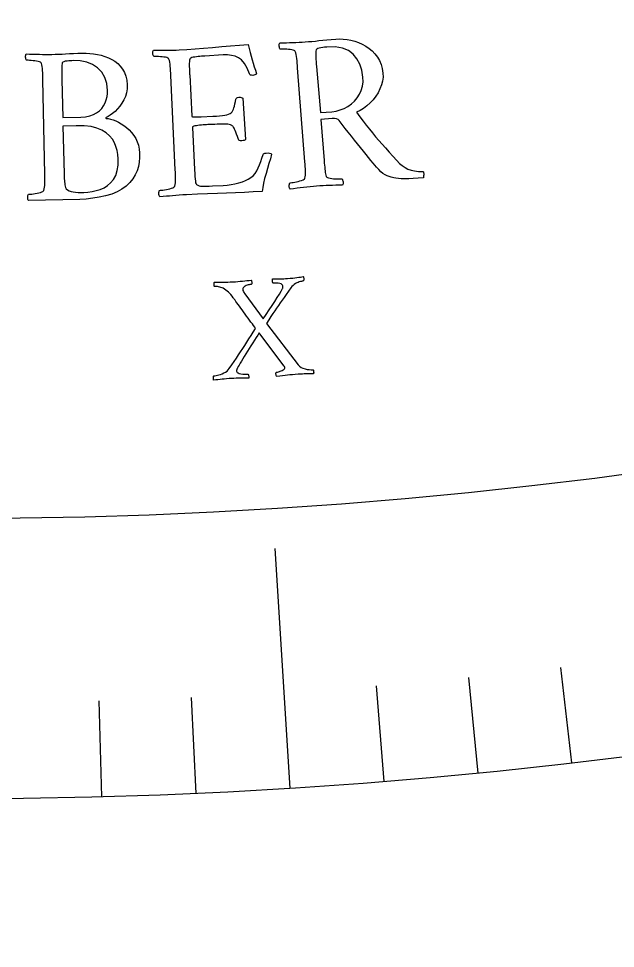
# Model space of a CAD drawing. Header units: millimetres. Extents: x -93 to 93, y -93 to 104.
# Drawn here: x 0.88 to 9.16, y -75.61 to -62.72 of the extents above; entities that cross this region are included whole.
import ezdxf

# ---------------------------------------------------------------- set-up
doc = ezdxf.new("R2010")
doc.units = ezdxf.units.MM
for name, color, linetype in [('CUT_OUTER', 1, 'Continuous'), ('ENGRAVE', 7, 'Continuous'), ('ENGRAVE_FINE', 8, 'Continuous'), ('TEXT', 5, 'Continuous')]:
    doc.layers.add(name, color=color, linetype=linetype)

msp = doc.modelspace()

# ---------------------------------------------------------------- linework, layer by layer
at = {"layer": 'CUT_OUTER'}
msp.add_arc((-0.0002, -0.0002), 92.4998, 179.658282, 0.243527, dxfattribs=at)
at = {"layer": 'ENGRAVE'}
msp.add_lwpolyline([(4.6469, -73.3905), (4.4364, -70.0672)], dxfattribs=at)
for radius in [90.65, 90.65, 88.2219, 83.7125, 83.7125, 80.1513, 73.5375, 73.5375, 69.6525]:
    msp.add_circle((0, 0), radius, dxfattribs=at)
at = {"layer": 'ENGRAVE_FINE'}
for points in [[(8.5546, -73.0382), (8.3996, -71.7153)], [(7.2542, -73.1788), (7.1228, -71.8533)], [(5.9515, -73.2963), (5.8437, -71.9686)], [(2.0334, -73.5094), (1.9966, -72.1779)], [(3.3407, -73.4616), (3.2802, -72.131)]]:
    msp.add_lwpolyline(points, dxfattribs=at)
at = {"layer": 'TEXT'}
for points in [[(5.2795, -63.0017), (5.3304, -62.9996), (5.3825, -63.0017), (5.4357, -63.0079), (5.49, -63.0183), (5.5441, -63.0329), (5.5964, -63.0514), (5.6471, -63.0741), (5.696, -63.1007), (5.742, -63.1316), (5.7841, -63.167), (5.8222, -63.2069), (5.8564, -63.2512), (5.8853, -63.3002), (5.9077, -63.3538), (5.9236, -63.4122), (5.933, -63.4754), (5.9343, -63.5299), (5.928, -63.5844), (5.9141, -63.6388), (5.8926, -63.6931), (5.865, -63.746), (5.8328, -63.7961), (5.796, -63.8435), (5.7546, -63.8882), (5.7101, -63.9287), (5.6641, -63.9639), (5.6167, -63.9936), (5.5677, -64.0179), (5.6134, -64.0802), (5.6582, -64.1398), (5.702, -64.1966), (5.7449, -64.2508), (5.7877, -64.3035), (5.8313, -64.3559), (5.8757, -64.408), (5.921, -64.4598), (5.968, -64.5127), (6.0178, -64.5684), (6.0702, -64.6267), (6.1253, -64.6877), (6.1628, -64.7255), (6.2012, -64.7576), (6.2405, -64.7841), (6.2806, -64.805), (6.3241, -64.8207), (6.3732, -64.8314), (6.428, -64.8372), (6.4884, -64.8381), (6.4943, -64.8452), (6.4981, -64.8552), (6.4998, -64.8682), (6.4994, -64.8842), (6.498, -64.8999), (6.4966, -64.912), (6.4953, -64.9206), (6.494, -64.9257), (6.4201, -64.9323), (6.3526, -64.9369), (6.2914, -64.9394), (6.2365, -64.9399), (6.1883, -64.9387), (6.1469, -64.9363), (6.1123, -64.9325), (6.0846, -64.9276), (6.0666, -64.9221), (6.0453, -64.9151), (6.0207, -64.9067), (5.9929, -64.8968), (5.9633, -64.8835), (5.9336, -64.8649), (5.9039, -64.8409), (5.8742, -64.8117), (5.8614, -64.7973), (5.8442, -64.7774), (5.8225, -64.752), (5.7964, -64.7212), (5.7668, -64.6857), (5.7345, -64.6465), (5.6995, -64.6036), (5.6619, -64.5569), (5.6223, -64.5076), (5.5815, -64.4566), (5.5394, -64.404), (5.4961, -64.3496), (5.4525, -64.2946), (5.4099, -64.2402), (5.3682, -64.1862), (5.3273, -64.1327), (5.3108, -64.1176), (5.2892, -64.1076), (5.2627, -64.1027), (5.231, -64.1029), (5.0726, -64.1156), (5.1176, -64.6841), (5.1179, -64.6888), (5.1183, -64.6935), (5.1187, -64.6981), (5.119, -64.7028), (5.1194, -64.7075), (5.1198, -64.7122), (5.1201, -64.7169), (5.1205, -64.7216), (5.1229, -64.7505), (5.1254, -64.7781), (5.128, -64.8044), (5.1306, -64.8292), (5.1337, -64.8522), (5.1376, -64.873), (5.1424, -64.8916), (5.1479, -64.908), (5.154, -64.9151), (5.1648, -64.9216), (5.1803, -64.9272), (5.2005, -64.9321), (5.2234, -64.936), (5.247, -64.9389), (5.2713, -64.9408), (5.2963, -64.9416), (5.3197, -64.9418), (5.3391, -64.9416), (5.3545, -64.9413), (5.3659, -64.9406), (5.3707, -64.9477), (5.3748, -64.9572), (5.3781, -64.9691), (5.3805, -64.9834), (5.3816, -64.9979), (5.3808, -65.0101), (5.3779, -65.0202), (5.3731, -65.028), (5.3261, -65.0289), (5.2801, -65.0298), (5.2351, -65.0308), (5.191, -65.0318), (5.1473, -65.0332), (5.1029, -65.0353), (5.058, -65.0379), (5.0126, -65.0411), (4.9683, -65.0448), (4.9237, -65.0491), (4.8787, -65.0539), (4.8333, -65.0594), (4.7876, -65.0652), (4.7415, -65.0713), (4.695, -65.0775), (4.6481, -65.0839), (4.6421, -65.0769), (4.6378, -65.0673), (4.635, -65.0554), (4.6339, -65.0409), (4.6342, -65.0264), (4.6356, -65.0141), (4.6381, -65.0041), (4.6418, -64.9964), (4.6532, -64.9953), (4.6685, -64.9933), (4.6877, -64.9904), (4.7108, -64.9867), (4.7355, -64.9821), (4.7595, -64.9765), (4.7828, -64.97), (4.8055, -64.9625), (4.8252, -64.9546), (4.8396, -64.9466), (4.8486, -64.9387), (4.8522, -64.9307), (4.8563, -64.9102), (4.8588, -64.8871), (4.8598, -64.8613), (4.8591, -64.8328), (4.8575, -64.8025), (4.8557, -64.771), (4.8535, -64.7384), (4.8511, -64.7046), (4.7503, -63.402), (4.7477, -63.3681), (4.745, -63.3353), (4.7421, -63.3034), (4.7391, -63.2725), (4.7355, -63.2436), (4.7308, -63.2177), (4.7249, -63.1949), (4.7179, -63.1751), (4.7132, -63.1666), (4.7033, -63.1597), (4.6884, -63.1543), (4.6684, -63.1505), (4.6457, -63.1477), (4.6227, -63.1456), (4.5993, -63.1441), (4.5756, -63.1432), (4.5535, -63.1427), (4.5352, -63.1425), (4.5205, -63.1427), (4.5095, -63.1432), (4.5048, -63.1361), (4.501, -63.1265), (4.4979, -63.1146), (4.4956, -63.1002), (4.4947, -63.0857), (4.4957, -63.0735), (4.4985, -63.0635), (4.5032, -63.0557), (4.5489, -63.0541), (4.594, -63.0527), (4.6385, -63.0515), (4.6825, -63.0505), (4.7261, -63.0493), (4.7695, -63.0475), (4.8126, -63.0451), (4.8555, -63.0421), (4.9006, -63.0384), (4.9474, -63.0342), (4.996, -63.0294), (5.0461, -63.024), (5.099, -63.0184), (5.1555, -63.0128), (5.2157, -63.0072), (5.2795, -63.0017)], [(3.1065, -63.1525), (3.2147, -63.1465), (3.3282, -63.1388), (3.447, -63.1295), (3.571, -63.1185), (3.6969, -63.1071), (3.8214, -63.0968), (3.9443, -63.0874), (4.0658, -63.0791), (4.0777, -63.1353), (4.0905, -63.189), (4.1044, -63.2403), (4.1194, -63.2892), (4.1346, -63.3372), (4.1496, -63.3861), (4.1642, -63.4358), (4.1785, -63.4862), (4.1699, -63.4937), (4.1585, -63.4993), (4.1443, -63.5032), (4.1272, -63.5053), (4.1095, -63.5051), (4.0961, -63.5018), (4.0872, -63.4955), (4.0828, -63.4862), (4.0503, -63.4041), (4.014, -63.3391), (3.9738, -63.2912), (3.9297, -63.2604), (3.882, -63.2414), (3.8309, -63.2288), (3.7763, -63.2227), (3.7183, -63.223), (3.461, -63.2376), (3.4499, -63.2383), (3.4349, -63.2394), (3.4162, -63.2409), (3.3936, -63.2428), (3.3696, -63.2452), (3.3463, -63.2481), (3.3238, -63.2515), (3.3021, -63.2555), (3.2831, -63.2602), (3.2688, -63.2658), (3.2592, -63.2724), (3.2542, -63.2799), (3.2509, -63.297), (3.2488, -63.3163), (3.2476, -63.3379), (3.2476, -63.3618), (3.2482, -63.3871), (3.2491, -63.4127), (3.2501, -63.4388), (3.2514, -63.4652), (3.2519, -63.4755), (3.2524, -63.4847), (3.2528, -63.4927), (3.2531, -63.4996), (3.2823, -64.0691), (3.2851, -64.0746), (3.2929, -64.0787), (3.3057, -64.0814), (3.3235, -64.0826), (3.3443, -64.0829), (3.3663, -64.0827), (3.3894, -64.0821), (3.4137, -64.081), (3.5721, -64.0724), (3.6234, -64.0691), (3.6686, -64.0654), (3.7078, -64.0611), (3.7409, -64.0565), (3.7689, -64.0507), (3.7927, -64.0432), (3.8123, -64.034), (3.8277, -64.0231), (3.8401, -64.01), (3.8508, -63.9942), (3.8598, -63.9758), (3.8671, -63.9548), (3.8736, -63.9305), (3.8803, -63.9022), (3.887, -63.87), (3.894, -63.8339), (3.8972, -63.8241), (3.9053, -63.8167), (3.9182, -63.8118), (3.9359, -63.8094), (3.9532, -63.8093), (3.9678, -63.8113), (3.9799, -63.8155), (3.9894, -63.8217), (4.0254, -64.3971), (4.018, -64.403), (4.0073, -64.4076), (3.9934, -64.4109), (3.9763, -64.4127), (3.9592, -64.4124), (3.9455, -64.4091), (3.9351, -64.4029), (3.9281, -64.3937), (3.9152, -64.3536), (3.9036, -64.3194), (3.8934, -64.2913), (3.8846, -64.2692), (3.8767, -64.2516), (3.8694, -64.2372), (3.8626, -64.2258), (3.8565, -64.2175), (3.8503, -64.2111), (3.8436, -64.2054), (3.8364, -64.2002), (3.8286, -64.1957), (3.818, -64.1905), (3.8023, -64.1866), (3.7817, -64.184), (3.7561, -64.1827), (3.7273, -64.1822), (3.6971, -64.1822), (3.6657, -64.1826), (3.6328, -64.1835), (3.5999, -64.1847), (3.5679, -64.186), (3.5368, -64.1874), (3.5068, -64.1889), (3.4859, -64.1902), (3.4637, -64.1917), (3.4401, -64.1934), (3.4151, -64.1955), (3.3904, -64.1977), (3.3674, -64.2003), (3.3462, -64.2032), (3.3268, -64.2064), (3.3106, -64.2102), (3.2992, -64.2152), (3.2925, -64.2214), (3.2905, -64.2286), (3.3203, -64.8106), (3.3205, -64.8141), (3.3207, -64.8184), (3.321, -64.8235), (3.3213, -64.8294), (3.3226, -64.8529), (3.3242, -64.8794), (3.3262, -64.9091), (3.3286, -64.942), (3.3317, -64.9726), (3.3357, -64.9957), (3.3408, -65.0113), (3.3468, -65.0194), (3.364, -65.0285), (3.3828, -65.0352), (3.4032, -65.0398), (3.4254, -65.042), (3.4516, -65.0427), (3.4843, -65.0424), (3.5234, -65.0412), (3.569, -65.039), (3.7172, -65.0307), (3.772, -65.0262), (3.8263, -65.0189), (3.8801, -65.0088), (3.9332, -64.996), (3.9833, -64.9808), (4.0276, -64.9636), (4.0663, -64.9443), (4.0993, -64.923), (4.132, -64.8965), (4.1604, -64.8653), (4.1845, -64.8295), (4.2044, -64.7891), (4.2218, -64.7455), (4.2387, -64.7001), (4.2551, -64.653), (4.271, -64.6042), (4.2755, -64.5957), (4.2841, -64.5892), (4.2968, -64.5848), (4.3135, -64.5825), (4.3394, -64.582), (4.3608, -64.5841), (4.3776, -64.5888), (4.3899, -64.5962), (4.3718, -64.6612), (4.3528, -64.7283), (4.3329, -64.7973), (4.3121, -64.8684), (4.2929, -64.9377), (4.2779, -65.0017), (4.267, -65.0603), (4.2603, -65.1136), (4.1358, -65.1212), (4.0117, -65.1278), (3.8879, -65.1333), (3.7644, -65.1378), (3.6372, -65.1423), (3.5022, -65.1477), (3.3593, -65.1541), (3.2085, -65.1613), (3.1562, -65.1642), (3.1067, -65.1674), (3.06, -65.1711), (3.0161, -65.1752), (2.9732, -65.1792), (2.9294, -65.1827), (2.8848, -65.1856), (2.8394, -65.1878), (2.8337, -65.1806), (2.8296, -65.171), (2.8272, -65.159), (2.8265, -65.1445), (2.8271, -65.13), (2.8289, -65.1177), (2.8317, -65.1078), (2.8356, -65.1002), (2.847, -65.0994), (2.8624, -65.0978), (2.8816, -65.0955), (2.9048, -65.0924), (2.9296, -65.0885), (2.9538, -65.0836), (2.9773, -65.0777), (3.0002, -65.0709), (3.0201, -65.0635), (3.0347, -65.0559), (3.0439, -65.0483), (3.0478, -65.0404), (3.0524, -65.02), (3.0556, -64.9969), (3.0572, -64.9712), (3.0574, -64.9427), (3.0566, -64.9124), (3.0556, -64.8809), (3.0544, -64.8482), (3.0529, -64.8144), (2.9914, -63.5093), (2.9897, -63.4754), (2.9879, -63.4424), (2.9859, -63.4105), (2.9838, -63.3795), (2.981, -63.3505), (2.977, -63.3245), (2.9717, -63.3016), (2.9653, -63.2816), (2.9608, -63.273), (2.9512, -63.2658), (2.9364, -63.26), (2.9165, -63.2556), (2.8938, -63.2522), (2.8705, -63.2495), (2.8467, -63.2473), (2.8224, -63.2458), (2.7997, -63.2447), (2.7809, -63.2441), (2.7659, -63.2439), (2.7548, -63.244), (2.7503, -63.2368), (2.7467, -63.2272), (2.744, -63.2151), (2.7421, -63.2007), (2.7416, -63.1862), (2.7429, -63.174), (2.746, -63.1641), (2.7509, -63.1564), (2.7967, -63.1561), (2.8421, -63.1559), (2.8872, -63.1559), (2.9319, -63.1561), (2.9761, -63.1561), (3.02, -63.1555), (3.0635, -63.1543), (3.1065, -63.1525)], [(5.6555, -63.529), (5.6404, -63.4342), (5.6128, -63.3496), (5.5729, -63.2751), (5.5207, -63.2106), (5.4541, -63.16), (5.3712, -63.1268), (5.272, -63.111), (5.1563, -63.1125), (5.1408, -63.114), (5.1216, -63.1161), (5.0989, -63.119), (5.0725, -63.1225), (5.0474, -63.1272), (5.0284, -63.1339), (5.0155, -63.1423), (5.0087, -63.1527), (5.0046, -63.1696), (5.0021, -63.1913), (5.0014, -63.2178), (5.0025, -63.2491), (5.0045, -63.2828), (5.0067, -63.3167), (5.0091, -63.3508), (5.0117, -63.385), (5.0652, -64.0219), (5.2265, -64.009), (5.2844, -64.0008), (5.3405, -63.9858), (5.3945, -63.9641), (5.4467, -63.9356), (5.4951, -63.9012), (5.5382, -63.8617), (5.5759, -63.8171), (5.6082, -63.7675), (5.6334, -63.7135), (5.6497, -63.6557), (5.657, -63.5942), (5.6555, -63.529)], [(1.7654, -63.1979), (1.8163, -63.1979), (1.8682, -63.2008), (1.9208, -63.2066), (1.9744, -63.2152), (2.0272, -63.2271), (2.078, -63.2425), (2.1265, -63.2614), (2.173, -63.284), (2.2163, -63.3106), (2.2556, -63.3418), (2.2909, -63.3777), (2.3222, -63.4182), (2.3481, -63.4638), (2.3674, -63.5153), (2.3799, -63.5724), (2.3857, -63.6353), (2.3845, -63.692), (2.3763, -63.7461), (2.3613, -63.7978), (2.3394, -63.8471), (2.3128, -63.8929), (2.2837, -63.9345), (2.2521, -63.9719), (2.2179, -64.005), (2.1837, -64.0336), (2.1518, -64.0574), (2.1222, -64.0764), (2.095, -64.0906), (2.0916, -64.0939), (2.0905, -64.0971), (2.0918, -64.1002), (2.0954, -64.1032), (2.1246, -64.1057), (2.1563, -64.1121), (2.1905, -64.1223), (2.2271, -64.1364), (2.265, -64.1541), (2.3028, -64.1756), (2.3406, -64.2008), (2.3784, -64.2297), (2.4146, -64.2621), (2.4476, -64.298), (2.4775, -64.3373), (2.5042, -64.3801), (2.5266, -64.4261), (2.5431, -64.475), (2.554, -64.5269), (2.5591, -64.5818), (2.5588, -64.6464), (2.5528, -64.709), (2.5409, -64.7694), (2.5232, -64.8277), (2.4984, -64.884), (2.4649, -64.9381), (2.4228, -64.9903), (2.3721, -65.0404), (2.3141, -65.0845), (2.2471, -65.122), (2.1712, -65.1529), (2.0862, -65.1771), (1.9969, -65.1959), (1.9078, -65.2104), (1.8189, -65.2207), (1.7303, -65.2267), (1.0191, -65.2417), (1.0136, -65.2343), (1.0098, -65.2246), (1.0077, -65.2125), (1.0074, -65.198), (1.0084, -65.1835), (1.0105, -65.1713), (1.0136, -65.1615), (1.0177, -65.154), (1.0292, -65.1535), (1.0446, -65.1524), (1.0639, -65.1506), (1.0871, -65.1482), (1.112, -65.1449), (1.1363, -65.1407), (1.16, -65.1354), (1.1831, -65.1292), (1.2032, -65.1224), (1.2179, -65.1153), (1.2274, -65.1079), (1.2315, -65.1001), (1.2367, -65.0799), (1.2405, -65.0569), (1.2429, -65.0312), (1.2438, -65.0028), (1.2439, -64.9724), (1.2438, -64.9409), (1.2435, -64.9082), (1.2429, -64.8743), (1.2179, -63.5681), (1.2171, -63.5341), (1.2162, -63.5011), (1.2151, -63.4691), (1.2139, -63.4381), (1.2119, -63.409), (1.2086, -63.383), (1.204, -63.3598), (1.1982, -63.3397), (1.1939, -63.3309), (1.1844, -63.3235), (1.1698, -63.3173), (1.1501, -63.3124), (1.1275, -63.3084), (1.1043, -63.305), (1.0806, -63.3021), (1.0563, -63.2999), (1.0336, -63.2982), (1.0148, -63.2971), (0.9998, -63.2964), (0.9887, -63.2963), (0.9845, -63.2889), (0.9812, -63.2792), (0.9788, -63.2671), (0.9773, -63.2526), (0.9772, -63.2381), (0.9788, -63.2259), (0.9822, -63.2161), (0.9873, -63.2086), (1.0331, -63.2095), (1.0785, -63.2106), (1.1236, -63.2119), (1.1682, -63.2133), (1.2125, -63.2146), (1.2563, -63.2152), (1.2998, -63.2152), (1.3429, -63.2146), (1.3881, -63.2134), (1.4348, -63.2118), (1.483, -63.2097), (1.5327, -63.2071), (1.5851, -63.2044), (1.6414, -63.202), (1.7015, -63.1999), (1.7654, -63.1979)], [(1.492, -64.0918), (1.7436, -64.0855), (1.8085, -64.0804), (1.8666, -64.0687), (1.9179, -64.0505), (1.9624, -64.0259), (2.0006, -63.9962), (2.033, -63.9629), (2.0596, -63.9261), (2.0805, -63.8858), (2.0961, -63.8435), (2.1068, -63.8007), (2.1126, -63.7575), (2.1136, -63.7139), (2.1024, -63.6181), (2.0756, -63.5345), (2.0334, -63.4629), (1.9756, -63.4033), (1.9053, -63.3567), (1.8254, -63.3243), (1.7357, -63.306), (1.6363, -63.3017), (1.6207, -63.3023), (1.6014, -63.3033), (1.5785, -63.3049), (1.552, -63.3069), (1.5267, -63.3103), (1.5073, -63.3158), (1.494, -63.3236), (1.4867, -63.3336), (1.4829, -63.348), (1.4801, -63.3658), (1.4784, -63.3872), (1.4777, -63.4121), (1.4777, -63.4392), (1.4779, -63.467), (1.4782, -63.4956), (1.4788, -63.5249), (1.479, -63.531), (1.4791, -63.5367), (1.4792, -63.5419), (1.4793, -63.5468), (1.4795, -63.5515), (1.4796, -63.5562), (1.4797, -63.5609), (1.4798, -63.5656)], [(1.4947, -64.2077), (1.5102, -64.8718), (1.5106, -64.8842), (1.5112, -64.8996), (1.5121, -64.9179), (1.5133, -64.9391), (1.5149, -64.9615), (1.5171, -64.9833), (1.5199, -65.0044), (1.5232, -65.025), (1.527, -65.0435), (1.5311, -65.0585), (1.5355, -65.07), (1.5402, -65.0779), (1.5597, -65.0945), (1.5824, -65.1075), (1.6083, -65.1168), (1.6376, -65.1225), (1.6699, -65.1258), (1.7052, -65.1279), (1.7434, -65.1286), (1.7846, -65.1281), (1.8426, -65.1243), (1.8999, -65.1162), (1.9565, -65.1037), (2.0123, -65.087), (2.0653, -65.064), (2.1135, -65.0332), (2.1569, -64.9945), (2.1954, -64.9478), (2.2266, -64.892), (2.2479, -64.8257), (2.2594, -64.749), (2.2611, -64.6618), (2.2563, -64.6045), (2.2461, -64.5483), (2.2305, -64.4933), (2.2095, -64.4395), (2.1809, -64.3886), (2.1426, -64.3426), (2.0945, -64.3014), (2.0368, -64.2649), (1.9674, -64.2356), (1.8845, -64.2155), (1.7882, -64.2047), (1.6783, -64.2032)], [(3.8515, -66.3684), (3.8877, -66.3661), (3.9224, -66.3635), (3.9554, -66.3605), (3.987, -66.3572), (4.0176, -66.3539), (4.0479, -66.3507), (4.078, -66.3476), (4.1079, -66.3446), (4.11, -66.3497), (4.1118, -66.357), (4.1131, -66.3663), (4.1141, -66.3777), (4.1143, -66.3887), (4.1132, -66.3966), (4.1109, -66.4015), (4.1074, -66.4033), (4.0993, -66.4041), (4.0895, -66.4057), (4.0779, -66.408), (4.0645, -66.4111), (4.0506, -66.4151), (4.0372, -66.4201), (4.0244, -66.4261), (4.0122, -66.4332), (4.0018, -66.4414), (3.9947, -66.4512), (3.9907, -66.4625), (3.9899, -66.4753), (3.9922, -66.4876), (3.9977, -66.5015), (4.0064, -66.5171), (4.0183, -66.5343), (4.2743, -66.8825), (4.3155, -66.819), (4.3556, -66.7574), (4.3948, -66.6977), (4.4329, -66.6398), (4.4679, -66.5861), (4.4976, -66.5387), (4.522, -66.4976), (4.5411, -66.4629), (4.5435, -66.4575), (4.5453, -66.4522), (4.5464, -66.4469), (4.5469, -66.4416), (4.547, -66.4369), (4.5471, -66.4332), (4.5471, -66.4306), (4.5471, -66.429), (4.545, -66.4216), (4.5398, -66.4138), (4.5315, -66.4058), (4.5201, -66.3974), (4.5035, -66.3903), (4.4796, -66.386), (4.4484, -66.3846), (4.4099, -66.386), (4.4069, -66.3837), (4.4045, -66.3787), (4.4025, -66.3709), (4.4009, -66.3604), (4.4, -66.3493), (4.3998, -66.3398), (4.4004, -66.332), (4.4017, -66.3258), (4.4308, -66.3259), (4.4582, -66.3259), (4.484, -66.326), (4.508, -66.326), (4.5318, -66.3257), (4.5567, -66.325), (4.5828, -66.3238), (4.6099, -66.3221), (4.6474, -66.3192), (4.6818, -66.316), (4.713, -66.3125), (4.7411, -66.3087), (4.7665, -66.3049), (4.7896, -66.3015), (4.8104, -66.2986), (4.829, -66.2961), (4.8312, -66.3009), (4.8331, -66.3073), (4.8348, -66.3153), (4.8362, -66.3248), (4.8367, -66.3346), (4.8358, -66.3432), (4.8333, -66.3506), (4.8293, -66.3568), (4.8237, -66.3575), (4.8152, -66.3591), (4.8038, -66.3616), (4.7895, -66.3649), (4.7735, -66.3694), (4.7567, -66.3756), (4.7393, -66.3834), (4.7213, -66.3928), (4.7034, -66.4041), (4.6866, -66.4175), (4.6708, -66.4331), (4.6561, -66.4508), (4.6224, -66.4987), (4.5909, -66.5433), (4.5615, -66.5845), (4.5344, -66.6225), (4.5086, -66.6589), (4.4831, -66.6956), (4.458, -66.7325), (4.4333, -66.7696), (4.4077, -66.8086), (4.3799, -66.8511), (4.35, -66.8971), (4.318, -66.9467), (4.7583, -67.5199), (4.7764, -67.539), (4.7981, -67.5547), (4.8236, -67.5671), (4.8528, -67.576), (4.883, -67.582), (4.9119, -67.5858), (4.9392, -67.5874), (4.9651, -67.5867), (4.9681, -67.5915), (4.9704, -67.5983), (4.9719, -67.607), (4.9726, -67.6175), (4.9728, -67.6278), (4.9726, -67.6358), (4.9722, -67.6415), (4.9714, -67.6448), (4.942, -67.645), (4.9146, -67.6451), (4.8893, -67.6451), (4.8661, -67.6452), (4.8429, -67.6455), (4.8173, -67.6463), (4.7893, -67.6477), (4.7591, -67.6496), (4.7175, -67.6527), (4.6787, -67.656), (4.6427, -67.6595), (4.6094, -67.6631), (4.5762, -67.667), (4.5402, -67.6712), (4.5015, -67.6757), (4.4601, -67.6805), (4.456, -67.6755), (4.4529, -67.6684), (4.4508, -67.6591), (4.4495, -67.6477), (4.4493, -67.6367), (4.4503, -67.6288), (4.4526, -67.6239), (4.4562, -67.6221), (4.4634, -67.6212), (4.4726, -67.6195), (4.4837, -67.6168), (4.4966, -67.6132), (4.5103, -67.6086), (4.5236, -67.6032), (4.5364, -67.597), (4.5487, -67.5898), (4.5592, -67.5819), (4.5665, -67.5737), (4.5707, -67.5649), (4.5716, -67.5558), (4.5713, -67.5535), (4.5705, -67.5509), (4.5693, -67.5479), (4.5677, -67.5445), (4.5659, -67.5412), (4.5639, -67.5383), (4.5618, -67.5357), (4.5596, -67.5336), (4.2178, -67.0744), (4.1964, -67.107), (4.1742, -67.1413), (4.1512, -67.1773), (4.1273, -67.215), (4.1032, -67.2535), (4.0794, -67.2915), (4.056, -67.329), (4.0329, -67.3662), (4.0109, -67.402), (3.9905, -67.4357), (3.9717, -67.4671), (3.9547, -67.4964), (3.9398, -67.5223), (3.9276, -67.544), (3.918, -67.5613), (3.911, -67.5742), (3.9099, -67.5767), (3.9086, -67.5796), (3.9071, -67.5831), (3.9054, -67.5871), (3.9038, -67.5915), (3.9028, -67.5962), (3.9023, -67.601), (3.9023, -67.6061), (3.9051, -67.6152), (3.9122, -67.6236), (3.9239, -67.6314), (3.9399, -67.6385), (3.9613, -67.6441), (3.9888, -67.6474), (4.0225, -67.6483), (4.0624, -67.6469), (4.0655, -67.6518), (4.0681, -67.6586), (4.0701, -67.6672), (4.0716, -67.6777), (4.0724, -67.688), (4.0724, -67.696), (4.0716, -67.7017), (4.0701, -67.705), (4.0415, -67.7047), (4.0127, -67.7045), (3.9836, -67.7045), (3.9543, -67.7046), (3.925, -67.7049), (3.8959, -67.7056), (3.8672, -67.7067), (3.8388, -67.7081), (3.8004, -67.7105), (3.7649, -67.713), (3.7323, -67.7158), (3.7026, -67.7188), (3.6741, -67.722), (3.6451, -67.7253), (3.6156, -67.7288), (3.5855, -67.7324), (3.5836, -67.7266), (3.5824, -67.7193), (3.5822, -67.7104), (3.5828, -67.7002), (3.5837, -67.6902), (3.5847, -67.6825), (3.5857, -67.6771), (3.5866, -67.6738), (3.5929, -67.673), (3.6035, -67.6711), (3.6184, -67.668), (3.6376, -67.6638), (3.6592, -67.6582), (3.6815, -67.6509), (3.7046, -67.6421), (3.7283, -67.6316), (3.7509, -67.6195), (3.7707, -67.6055), (3.7876, -67.5897), (3.8016, -67.5721), (3.8367, -67.521), (3.8699, -67.472), (3.9014, -67.4252), (3.9312, -67.3806), (3.96, -67.337), (3.9886, -67.2933), (4.017, -67.2494), (4.0452, -67.2054), (4.074, -67.1604), (4.1041, -67.1137), (4.1355, -67.0651), (4.1682, -67.0148), (4.1547, -66.9957), (4.1394, -66.9744), (4.1222, -66.9511), (4.1033, -66.9256), (4.0833, -66.8988), (4.0631, -66.8713), (4.0425, -66.8432), (4.0217, -66.8145), (4.001, -66.7859), (3.981, -66.7583), (3.9615, -66.7317), (3.9426, -66.7062), (3.9249, -66.6823), (3.9088, -66.6606), (3.8945, -66.6411), (3.8818, -66.624), (3.8715, -66.6099), (3.8641, -66.5999), (3.8597, -66.5939), (3.8582, -66.5919), (3.8405, -66.5671), (3.8232, -66.5452), (3.8066, -66.5262), (3.7905, -66.51), (3.7739, -66.4956), (3.7561, -66.4821), (3.7368, -66.4695), (3.7162, -66.4577), (3.702, -66.4507), (3.6869, -66.4449), (3.6709, -66.4404), (3.6542, -66.4371), (3.638, -66.4348), (3.6238, -66.4332), (3.6116, -66.4325), (3.6013, -66.4326), (3.5976, -66.4313), (3.5948, -66.4267), (3.5928, -66.419), (3.5917, -66.4081), (3.5916, -66.3966), (3.5927, -66.3871), (3.5948, -66.3796), (3.5981, -66.3742), (3.6339, -66.3734), (3.6669, -66.3728), (3.6972, -66.3725), (3.7249, -66.3725), (3.7525, -66.3723), (3.7828, -66.3716), (3.8158, -66.3703), (3.8515, -66.3684)]]:
    msp.add_lwpolyline(points, close=True, dxfattribs=at)

doc.saveas('drawing.dxf')
